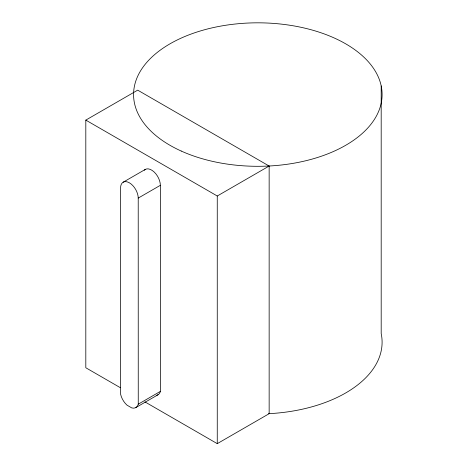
<?xml version="1.0" encoding="UTF-8"?>
<svg xmlns="http://www.w3.org/2000/svg" width="467" height="467" viewBox="0 0 467 467"><rect width="100%" height="100%" fill="white"/><g stroke="black" fill="none" stroke-linecap="round" stroke-linejoin="round"><path stroke-width="0.7" d="M120.404 387.733L85.811 367.757L85.811 120.107L137.701 90.149L269.15 166.042L269.15 413.692L217.26 443.65L144.933 401.889M123.16 182.2L145.301 169.422M138.22 198.096A12.475 7.203 60 0 0 129.4 182.819A12.475 7.203 60 0 0 120.579 187.909L120.544 393.944A12.965 7.484 60 0 0 127.024 405.169L131.77 407.913A12.965 7.484 60 0 0 138.255 404.171L138.22 198.096L160.356 185.317A12.475 7.203 60 0 0 154.192 172.037A12.475 7.203 60 0 0 144.309 170.21M85.811 120.107L217.26 196L269.15 166.042M138.255 404.171L160.391 391.387L160.356 185.317M135.879 407.545L158.021 394.761M381.189 85.916L381.189 333.566A124.257 71.737 0 0 1 268.543 413.692M217.26 196L217.26 443.65M160.391 391.387A12.965 7.484 60 0 1 156.795 395.24M181.214 151.039A124.257 71.737 0 0 0 380.862 104.643A124.257 71.737 0 0 0 211.434 28.014A124.257 71.737 0 0 0 181.214 151.039"/></g></svg>
